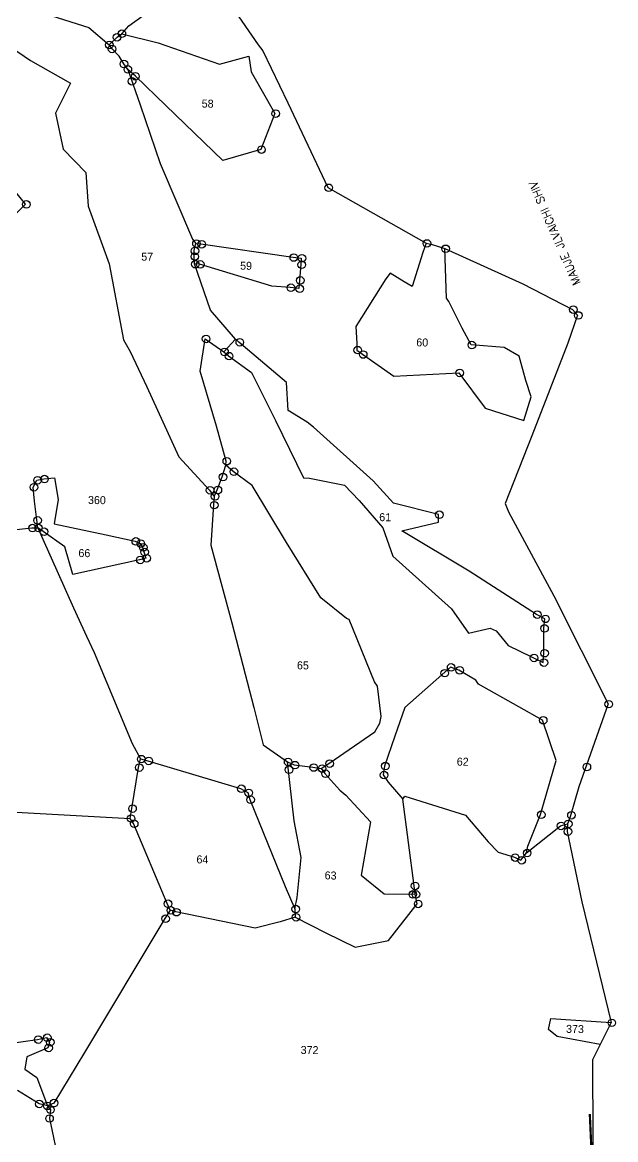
# Model space of a CAD drawing. Header units: metres. Extents: x 262789 to 268178, y 2218185 to 2226230.
# Drawn here: x 266498 to 267042, y 2223262 to 2224286 of the extents above; entities that cross this region are included whole.
import ezdxf
from ezdxf.enums import TextEntityAlignment as Align

# ---------------------------------------------------------------- set-up
doc = ezdxf.new("R2010")
doc.units = ezdxf.units.M
doc.header["$MEASUREMENT"] = 0
doc.linetypes.add('DIVIDE', pattern=[1.25, 0.5, -0.25, 0, -0.25, 0, -0.25])
for name, color, linetype in [('POLY_PARCEL', 6, 'Continuous'), ('TEXT_MAPOUT', 7, 'Continuous'), ('TEXT_PARCEL', 7, 'Continuous'), ('V_BOUND_LINE', 7, 'Continuous'), ('V_DIVIDE_LINE', 7, 'DIVIDE')]:
    doc.layers.add(name, color=color, linetype=linetype)
doc.styles.get("Standard").update_dxf_attribs({"font": 'simplex.shx'})
doc.styles.add('TEXT_MAP', font='', dxfattribs={"height": 1.8})
doc.styles.get('TEXT_MAP').set_extended_font_data('Kruti Dev 050')

msp = doc.modelspace()

# ---------------------------------------------------------------- linework, layer by layer
for centre in [(266589.6, 2224275.3), (266578.1, 2224265.1), (266585.2, 2224272.1), (266580.6, 2224261.4), (266591.5, 2224247.6), (266595.1, 2224242.6), (266602, 2224236.3), (266598.8, 2224231.8), (266730.6, 2224202.1), (266717.6, 2224169.1), (266779.2, 2224134.1), (266502.1, 2224118.9), (266658, 2224083), (266662.8, 2224082.4), (266869.2, 2224083.1), (266656.6, 2224076.3), (266656.5, 2224071.1), (266747.2, 2224070.2), (266886.4, 2224078.2), (266657, 2224064.1), (266661.5, 2224063.9), (266754.5, 2224063.6), (266754.7, 2224069.6), (266744.6, 2224042.5), (266752.6, 2224041.6), (266753.1, 2224049.2), (267003.4, 2224022.5), (267008, 2224017.1), (266666.8, 2223995.6), (266697.7, 2223992.5), (266910.4, 2223990), (266683.7, 2223983.6), (266687.9, 2223979.8), (266805.8, 2223985.3), (266810.8, 2223981.3), (266899.3, 2223964.4), (266685.8, 2223883.5), (266512.4, 2223866), (266518.7, 2223867.1), (266682.3, 2223869), (266692.3, 2223873.9), (266509, 2223859.6), (266670.5, 2223856.9), (266677.6, 2223857.1), (266675, 2223851.2), (266674.3, 2223843.2), (266880.6, 2223834.4), (266512.4, 2223829.2), (266507.7, 2223822.2), (266513.2, 2223822.2), (266518.3, 2223818.9), (266602.4, 2223810), (266607, 2223808), (266609.2, 2223804.5), (266610.4, 2223800.2), (266612.4, 2223794.5), (266606.5, 2223793), (266970.4, 2223742.9), (266977.9, 2223739), (266977, 2223730.2), (266967.4, 2223703.2), (266977.1, 2223707.5), (266891.4, 2223694.5), (266899.3, 2223691.8), (266976.5, 2223698.9), (266885.5, 2223689.2), (267035.9, 2223660.8), (266975.8, 2223646.1), (266607.4, 2223610.4), (266605.6, 2223602.6), (266614.2, 2223608.8), (266742, 2223607.8), (266742.8, 2223600.7), (266748.3, 2223604.9), (266765.5, 2223602.7), (266773.2, 2223601.7), (266780.1, 2223606.3), (266831.1, 2223604), (267015.8, 2223603.2), (266776.3, 2223597), (266829.9, 2223595.8), (266699.2, 2223583.3), (266705.9, 2223579.5), (266707.6, 2223573.2), (266599.4, 2223565.1), (266974, 2223559.4), (267001.7, 2223559), (266598, 2223556), (266600.9, 2223551.2), (266992.2, 2223549.2), (266998.8, 2223551), (266998.5, 2223544), (266950.1, 2223520.2), (266956.1, 2223517.7), (266961.1, 2223524.3), (266856.3, 2223486.4), (266858.3, 2223494.2), (266859.1, 2223486.4), (266631.9, 2223477.9), (266861.2, 2223477.7), (266634.5, 2223471.8), (266639.7, 2223470.1), (266749, 2223473), (266629.7, 2223464.1), (266749.3, 2223465.5), (267038.7, 2223368.7), (266513, 2223353.3), (266521.2, 2223355), (266522.5, 2223345.7), (266524, 2223350.9), (266513.9, 2223294.4), (266521.3, 2223292.6), (266527.4, 2223295.2), (266524.2, 2223289), (266523.3, 2223281)]:
    msp.add_circle(centre, 3.47)
at = {"layer": 'POLY_PARCEL', "ltscale": 10}
for p, q in [((266595.9, 2224282.6), (266654.4, 2224324.9)), ((266525.4, 2224291.8), (266559.2, 2224281)), ((266559.2, 2224281), (266578.1, 2224265.1)), ((266589.6, 2224275.3), (266595.9, 2224282.6)), ((266578.1, 2224265.1), (266585.2, 2224272.1)), ((266585.2, 2224272.1), (266589.6, 2224275.3)), ((266589.6, 2224275.3), (266622.8, 2224266.9)), ((266481.7, 2224267.4), (266505.8, 2224250.9)), ((266580.6, 2224261.4), (266578.1, 2224265.1)), ((266587.2, 2224254.8), (266580.6, 2224261.4)), ((266622.8, 2224266.9), (266679.2, 2224247.3)), ((266505.8, 2224250.9), (266542.5, 2224230.1)), ((266591.5, 2224247.6), (266587.2, 2224254.8)), ((266595.1, 2224242.6), (266591.5, 2224247.6)), ((266679.2, 2224247.3), (266706, 2224254.9)), ((266706, 2224254.9), (266708, 2224240.4)), ((266595.1, 2224242.6), (266606.4, 2224210.1)), ((266602, 2224236.3), (266595.1, 2224242.6)), ((266708, 2224240.4), (266721.9, 2224216.4)), ((266542.5, 2224230.1), (266528.9, 2224202.6)), ((266630, 2224209.5), (266602, 2224236.3)), ((266606.4, 2224210.1), (266624.8, 2224156.4)), ((266682.2, 2224159.2), (266630, 2224209.5)), ((266721.9, 2224216.4), (266729.9, 2224202.3)), ((266528.9, 2224202.6), (266535.8, 2224169.4)), ((266729.9, 2224202.3), (266716.9, 2224169.3)), ((266535.8, 2224169.4), (266556.7, 2224148.2)), ((266716.9, 2224169.3), (266682.2, 2224159.2)), ((266624.8, 2224156.4), (266654.3, 2224086.9)), ((266501.4, 2224119.1), (266476, 2224150.4)), ((266556.7, 2224148.2), (266558.7, 2224117.3)), ((266492.6, 2224110.7), (266501.4, 2224119.1)), ((266558.7, 2224117.3), (266578.1, 2224064.3)), ((266654.3, 2224086.9), (266657.3, 2224083.2)), ((266655.8, 2224071.2), (266655.9, 2224076.5)), ((266655.9, 2224076.5), (266657.3, 2224083.2)), ((266657.3, 2224083.2), (266662.1, 2224082.6)), ((266662.1, 2224082.6), (266746.5, 2224070.4)), ((266865.5, 2224074.8), (266855.8, 2224043.6)), ((266868.5, 2224083.3), (266865.5, 2224074.8)), ((266887.3, 2224033), (266885.6, 2224078.4)), ((266578.1, 2224064.3), (266591.1, 2223994.8)), ((266656.3, 2224064.3), (266655.8, 2224071.2)), ((266660.8, 2224064), (266656.3, 2224064.3)), ((266670.9, 2224022.1), (266656.3, 2224064.3)), ((266727.1, 2224043.8), (266660.8, 2224064)), ((266746.5, 2224070.4), (266754, 2224069.7)), ((266753.7, 2224063.8), (266752.4, 2224049.4)), ((266754, 2224069.7), (266753.7, 2224063.8)), ((266835.4, 2224055.9), (266831.7, 2224050.7)), ((266848.3, 2224047.8), (266835.4, 2224055.9)), ((266743.9, 2224042.7), (266727.1, 2224043.8)), ((266751.9, 2224041.8), (266743.9, 2224042.7)), ((266752.4, 2224049.4), (266751.9, 2224041.8)), ((266831.7, 2224050.7), (266804.1, 2224007)), ((266855.8, 2224043.6), (266848.3, 2224047.8)), ((266889.4, 2224029.9), (266887.3, 2224033)), ((266693.8, 2223995.5), (266670.9, 2224022.1)), ((266901.5, 2224005.3), (266889.4, 2224029.9)), ((266804.1, 2224007), (266805.1, 2223991.4)), ((266909.7, 2223990.2), (266901.5, 2224005.3)), ((266591.1, 2223994.8), (266597.3, 2223984)), ((266661.5, 2223966), (266666, 2223995.7)), ((266666, 2223995.7), (266683, 2223983.8)), ((266693.8, 2223995.5), (266683, 2223983.8)), ((266696.9, 2223992.7), (266693.8, 2223995.5)), ((266740.5, 2223955.7), (266696.9, 2223992.7)), ((266805.1, 2223991.4), (266805.1, 2223985.4)), ((266597.3, 2223984), (266612.4, 2223951.6)), ((266683, 2223983.8), (266687.2, 2223980)), ((266805.1, 2223985.4), (266810.1, 2223981.5)), ((266810.1, 2223981.5), (266838.8, 2223961.4)), ((266939.9, 2223987.6), (266909.7, 2223990.2)), ((266953.8, 2223979.8), (266939.9, 2223987.6)), ((266687.2, 2223980), (266708.5, 2223964.7)), ((266959.9, 2223957.4), (266953.8, 2223979.8)), ((266676.5, 2223915.7), (266661.5, 2223966)), ((266708.5, 2223964.7), (266730.4, 2223920.7)), ((266838.8, 2223961.4), (266898.6, 2223964.6)), ((266898.6, 2223964.6), (266922.7, 2223932.2)), ((266612.4, 2223951.6), (266641.7, 2223887.4)), ((266741.9, 2223930), (266740.5, 2223955.7)), ((266964.7, 2223942.5), (266959.9, 2223957.4)), ((266958.1, 2223920.7), (266964.7, 2223942.5)), ((266759.3, 2223919.3), (266741.9, 2223930)), ((266922.7, 2223932.2), (266958.1, 2223920.7)), ((266730.4, 2223920.7), (266756.1, 2223868.2)), ((266685.1, 2223883.6), (266676.5, 2223915.7)), ((266765.2, 2223914.7), (266759.3, 2223919.3)), ((266819.9, 2223865.6), (266765.2, 2223914.7)), ((266641.7, 2223887.4), (266669.8, 2223857.1)), ((266681.6, 2223869.2), (266684.9, 2223879.9)), ((266684.9, 2223879.9), (266685.1, 2223883.6)), ((266691.6, 2223874), (266684.9, 2223879.9)), ((266676.9, 2223857.2), (266681.6, 2223869.2)), ((266709.1, 2223861.2), (266691.6, 2223874)), ((266508.3, 2223859.7), (266511.7, 2223866.1)), ((266509.5, 2223846.9), (266508.3, 2223859.7)), ((266511.7, 2223866.1), (266518, 2223867.3)), ((266518, 2223867.3), (266528, 2223868.3)), ((266528, 2223868.3), (266531.2, 2223848.3)), ((266740.5, 2223809.1), (266709.1, 2223861.2)), ((266756.1, 2223868.2), (266761.6, 2223868)), ((266761.6, 2223868), (266793.6, 2223861.6)), ((266793.6, 2223861.6), (266807.1, 2223847.5)), ((266838.7, 2223844.9), (266819.9, 2223865.6)), ((266531.2, 2223848.3), (266527.5, 2223826)), ((266669.8, 2223857.1), (266674.3, 2223851.3)), ((266674.3, 2223851.3), (266673.5, 2223843.4)), ((266674.3, 2223851.3), (266676.9, 2223857.2)), ((266512.5, 2223822.4), (266509.5, 2223846.9)), ((266673.5, 2223843.4), (266671.3, 2223806.6)), ((266807.1, 2223847.5), (266828.8, 2223822.4)), ((266879.9, 2223834.5), (266838.7, 2223844.9)), ((266846.3, 2223819.8), (266879.8, 2223827.6)), ((266879.8, 2223827.6), (266879.9, 2223834.5)), ((266433.8, 2223815.1), (266507, 2223822.3)), ((266507, 2223822.3), (266512.5, 2223822.4)), ((266512.5, 2223822.4), (266517.3, 2223812.1)), ((266517.6, 2223819), (266512.5, 2223822.4)), ((266537.3, 2223805.1), (266517.6, 2223819)), ((266527.5, 2223826), (266575.3, 2223816)), ((266828.8, 2223822.4), (266838, 2223796.6)), ((266907.8, 2223782.7), (266846.3, 2223819.8)), ((266517.3, 2223812.1), (266545.2, 2223749)), ((266575.3, 2223816), (266601.7, 2223810.1)), ((266601.7, 2223810.1), (266606.3, 2223808.2)), ((266606.3, 2223808.2), (266608.5, 2223804.7)), ((266772, 2223758.4), (266740.5, 2223809.1)), ((266544.7, 2223779.5), (266537.3, 2223805.1)), ((266608.5, 2223804.7), (266609.7, 2223800.4)), ((266609.7, 2223800.4), (266611.7, 2223794.7)), ((266671.3, 2223806.6), (266690.4, 2223735.3)), ((266605.8, 2223793.2), (266544.7, 2223779.5)), ((266611.7, 2223794.7), (266605.8, 2223793.2)), ((266838, 2223796.6), (266891.8, 2223748.1)), ((266969.7, 2223743.1), (266907.8, 2223782.7)), ((266795.5, 2223739.3), (266772, 2223758.4)), ((266545.2, 2223749), (266557.2, 2223723)), ((266891.8, 2223748.1), (266907.2, 2223726)), ((266690.4, 2223735.3), (266710.7, 2223657.6)), ((266797.9, 2223738.3), (266795.5, 2223739.3)), ((266821.2, 2223681.2), (266797.9, 2223738.3)), ((266977.2, 2223739.1), (266969.7, 2223743.1)), ((266976.3, 2223730.4), (266977.2, 2223739.1)), ((266907.2, 2223726), (266927.2, 2223730.4)), ((266927.2, 2223730.4), (266932.8, 2223728)), ((266932.8, 2223728), (266943.6, 2223714.5)), ((266976.4, 2223707.7), (266976.3, 2223730.4)), ((266557.2, 2223723), (266564.3, 2223708.2)), ((266564.3, 2223708.2), (266599.2, 2223624.8)), ((266943.6, 2223714.5), (266975.8, 2223699)), ((266975.8, 2223699), (266976.4, 2223707.7)), ((266890.7, 2223694.6), (266849, 2223657.6)), ((266898.6, 2223691.9), (266890.7, 2223694.6)), ((266914.2, 2223682.8), (266898.6, 2223691.9)), ((266823.9, 2223677.2), (266821.2, 2223681.2)), ((266827.3, 2223649.4), (266823.9, 2223677.2)), ((266916.6, 2223679), (266914.2, 2223682.8)), ((266953.4, 2223658.4), (266916.6, 2223679)), ((266710.7, 2223657.6), (266719.1, 2223623.6)), ((266849, 2223657.6), (266839.9, 2223631.4)), ((266975.1, 2223646.2), (266953.4, 2223658.4)), ((266821.6, 2223635.3), (266826, 2223643.4)), ((266826, 2223643.4), (266827.3, 2223649.4)), ((266987.7, 2223609.2), (266975.1, 2223646.2)), ((266779.4, 2223606.4), (266821.6, 2223635.3)), ((266599.2, 2223624.8), (266606.7, 2223610.6)), ((266719.1, 2223623.6), (266741.3, 2223608)), ((266839.9, 2223631.4), (266830.4, 2223604.1)), ((266598.7, 2223565.3), (266604.9, 2223602.8)), ((266604.9, 2223602.8), (266606.7, 2223610.6)), ((266606.7, 2223610.6), (266613.5, 2223609)), ((266613.5, 2223609), (266698.5, 2223583.5)), ((266747.5, 2223553.8), (266741.3, 2223608)), ((266741.3, 2223608), (266747.6, 2223605.1)), ((266747.6, 2223605.1), (266764.7, 2223602.9)), ((266764.7, 2223602.9), (266772.4, 2223601.9)), ((266772.4, 2223601.9), (266779.4, 2223606.4)), ((266830.4, 2223604.1), (266829.2, 2223596)), ((266973.3, 2223559.6), (266987.7, 2223609.2)), ((266772.4, 2223601.9), (266775.6, 2223597.2)), ((266775.6, 2223597.2), (266789.5, 2223581.9)), ((266829.2, 2223596), (266833.7, 2223589.3)), ((266698.5, 2223583.5), (266705.2, 2223579.7)), ((266789.5, 2223581.9), (266794.9, 2223577.3)), ((266833.7, 2223589.3), (266847, 2223573.8)), ((266705.2, 2223579.7), (266706.9, 2223573.4)), ((266706.9, 2223573.4), (266739.4, 2223493.7)), ((266794.9, 2223577.3), (266817.5, 2223552.8)), ((266847, 2223573.8), (266849, 2223576.6)), ((266857.6, 2223494.4), (266847, 2223573.8)), ((266849, 2223576.6), (266904.7, 2223559)), ((266476, 2223562.6), (266597.3, 2223556.1)), ((266597.3, 2223556.1), (266598.7, 2223565.3)), ((266600.2, 2223551.3), (266597.3, 2223556.1)), ((266631.2, 2223478), (266600.2, 2223551.3)), ((266754, 2223520.3), (266747.5, 2223553.8)), ((266817.5, 2223552.8), (266809, 2223503.9)), ((266904.7, 2223559), (266925.4, 2223534.7)), ((266961.6, 2223530.6), (266973.3, 2223559.6)), ((266991.5, 2223549.4), (266998.1, 2223551.2)), ((266960.4, 2223524.5), (266991.5, 2223549.4)), ((266925.4, 2223534.7), (266934.6, 2223525)), ((266960.4, 2223524.5), (266961.6, 2223530.6)), ((266750.3, 2223483.6), (266754, 2223520.3)), ((266934.6, 2223525), (266949.4, 2223520.4)), ((266949.4, 2223520.4), (266955.4, 2223517.8)), ((266955.4, 2223517.8), (266960.4, 2223524.5)), ((266809, 2223503.9), (266829.9, 2223486.8)), ((266739.4, 2223493.7), (266748.2, 2223473.1)), ((266858.4, 2223486.6), (266857.6, 2223494.4)), ((266748.2, 2223473.1), (266750.3, 2223483.6)), ((266829.9, 2223486.8), (266858.4, 2223486.6)), ((266860.4, 2223477.8), (266858.4, 2223486.6)), ((266633.8, 2223472), (266629, 2223464.2)), ((266633.8, 2223472), (266631.2, 2223478)), ((266639, 2223470.3), (266633.8, 2223472)), ((266711.9, 2223455.6), (266639, 2223470.3)), ((266748.2, 2223473.1), (266748.6, 2223465.7)), ((266834, 2223444.2), (266860.4, 2223477.8)), ((266629, 2223464.2), (266555.3, 2223341.5)), ((266734.6, 2223461.3), (266711.9, 2223455.6)), ((266748.6, 2223465.7), (266734.6, 2223461.3)), ((266748.6, 2223465.7), (266776.7, 2223451.3)), ((266776.7, 2223451.3), (266803.5, 2223438.1)), ((266803.5, 2223438.1), (266834, 2223444.2)), ((266980.6, 2223362.5), (266982.7, 2223372.6)), ((266982.7, 2223372.6), (267038, 2223368.9)), ((266988.7, 2223356.2), (266980.6, 2223362.5)), ((266486, 2223349.6), (266512.3, 2223353.5)), ((266512.3, 2223353.5), (266520.5, 2223355.2)), ((266520.5, 2223355.2), (266523.3, 2223351)), ((266523.3, 2223351), (266521.8, 2223345.9)), ((267027.9, 2223348.7), (266988.7, 2223356.2)), ((266502.4, 2223337.6), (266500.6, 2223326.1)), ((266521.8, 2223345.9), (266502.4, 2223337.6)), ((266555.3, 2223341.5), (266527.4, 2223295.2)), ((266500.6, 2223326.1), (266511.6, 2223318.5)), ((266511.6, 2223318.5), (266521.3, 2223292.6)), ((266513.9, 2223294.4), (266493.9, 2223306.6)), ((266527.4, 2223295.2), (266521.3, 2223292.6)), ((266521.3, 2223292.6), (266513.9, 2223294.4)), ((266521.3, 2223292.6), (266524.2, 2223289)), ((266524.2, 2223289), (266523.3, 2223281)), ((266523.3, 2223281), (266532.2, 2223238.7))]:
    msp.add_line(p, q, dxfattribs=at)
at = {"layer": 'V_BOUND_LINE', "ltscale": 10}
for p, q in [((266670.7, 2224328.7), (266714.5, 2224265.1)), ((266714.5, 2224265.1), (266718.8, 2224259.6)), ((266718.8, 2224259.6), (266741.7, 2224212.1)), ((266741.7, 2224212.1), (266778.5, 2224134.3)), ((266778.5, 2224134.3), (266868.5, 2224083.3)), ((266868.5, 2224083.3), (266874.1, 2224082.1)), ((266874.1, 2224082.1), (266885.6, 2224078.4)), ((266885.6, 2224078.4), (266957, 2224046)), ((266957, 2224046), (267002.7, 2224022.7)), ((267002.7, 2224022.7), (267007.3, 2224017.3)), ((267007.3, 2224017.3), (266998.3, 2223991.6)), ((266998.3, 2223991.6), (266965.5, 2223906.8)), ((266965.5, 2223906.8), (266940.9, 2223844.8)), ((266940.9, 2223844.8), (266943.9, 2223837.2)), ((266943.9, 2223837.2), (266985.4, 2223760.2)), ((266985.4, 2223760.2), (267035.2, 2223661)), ((267035.2, 2223661), (267008.6, 2223584.9)), ((267008.6, 2223584.9), (267000.5, 2223557.6)), ((266998.1, 2223551.2), (266997.8, 2223544.2)), ((267000.5, 2223557.6), (266998.1, 2223551.2)), ((266997.8, 2223544.2), (267011.3, 2223479.6)), ((267011.3, 2223479.6), (267038, 2223368.9)), ((267038, 2223368.9), (267027.9, 2223348.7)), ((267027.9, 2223348.7), (267021.1, 2223334.7)), ((267021.1, 2223334.7), (267021.2, 2223262.5)), ((267021.2, 2223262.5), (267020.9, 2223213.3))]:
    msp.add_line(p, q, dxfattribs=at)
at = {"layer": 'V_DIVIDE_LINE', "ltscale": 10, "const_width": 2.01, "flags": 128}
msp.add_lwpolyline([(267021.7, 2223214.7), (267018.5, 2223285.2)], dxfattribs=at)

# ---------------------------------------------------------------- texts
at = {"layer": 'TEXT_MAPOUT'}
msp.add_text('MAUJE JLVAICHI SHIV', height=7.333, rotation=113.4552, dxfattribs=at).set_placement((267010.2, 2224046.7))
at = {"layer": 'TEXT_PARCEL', "style": 'TEXT_MAP'}
for s, p in [('58', (266668.2, 2224207.6)), ('57', (266612.8, 2224067.3)), ('59', (266703.4, 2224059)), ('60', (266864.9, 2223988.7)), ('360', (266566.7, 2223844.2)), ('61', (266830.9, 2223828.5)), ('66', (266555.2, 2223795.6)), ('65', (266755.5, 2223692.7)), ('62', (266902, 2223604.4)), ('64', (266663.4, 2223514.8)), ('63', (266780.9, 2223500.1)), ('373', (267004.9, 2223359.4)), ('372', (266761.6, 2223340.1))]:
    msp.add_text(s, height=7.33, rotation=359.2373, dxfattribs=at).set_placement(p, align=Align.CENTER)

doc.saveas('drawing.dxf')
